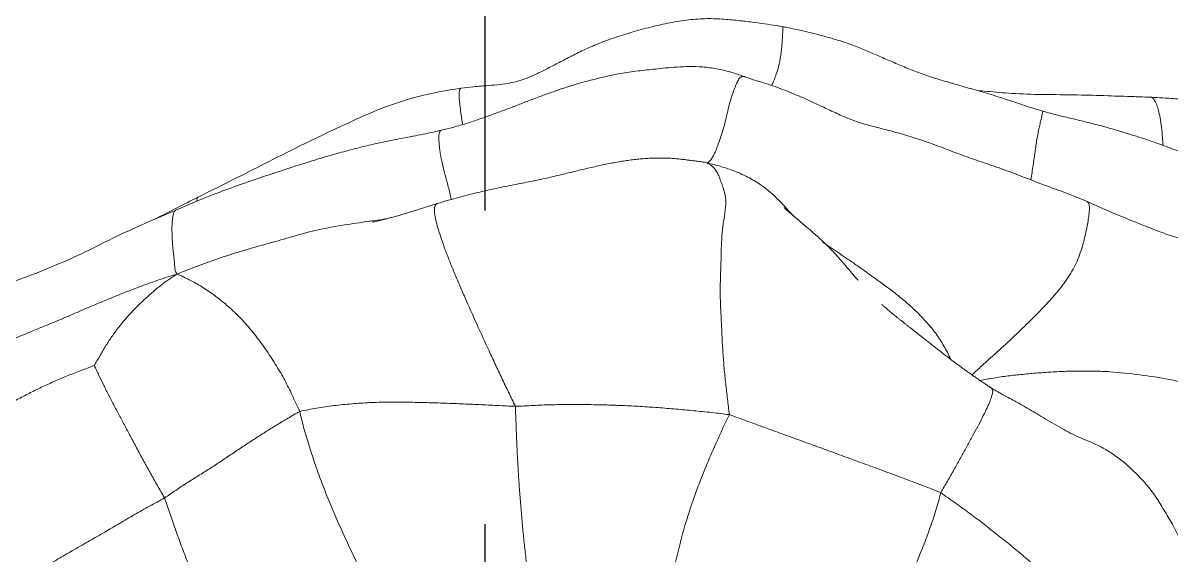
# Model space of a CAD drawing. Header units: inches. Extents: x 149964 to 151052, y -48230 to -47460.
# Drawn here: x 150541.73 to 150564.96, y -47982.57 to -47971.8 of the extents above; entities that cross this region are included whole.
import ezdxf

# ---------------------------------------------------------------- set-up
doc = ezdxf.new("R2010")
doc.units = ezdxf.units.IN
doc.header["$LTSCALE"] = 2
doc.header["$MEASUREMENT"] = 0
doc.linetypes.add('ACAD_ISO08W100', pattern=[36, 24, -3, 6, -3])
doc.linetypes.add('CENTER', pattern=[50.800000000000004, 31.75, -6.35, 6.35, -6.35])
doc.layers.add('CL', color=1, linetype='ACAD_ISO08W100')
doc.layers.add('PRODUCT', color=1, linetype='CONTINUOUS', lineweight=15)

# ---------------------------------------------------------------- blocks, each defined once
blk = doc.blocks.new('20160720.142037')
at = {"layer": 'PRODUCT', "linetype": 'ByBlock'}
for p, q in [((10.76449478048016, -24.26050296802714), (10.76452348340536, -24.26056871793844)), ((10.88729014783166, -29.53186977448786), (10.88719903325546, -29.53157046109845)), ((12.37376111352933, -29.62315327861143), (12.3733635621029, -29.62153805925482)), ((13.22383338937652, -30.02135813742643), (13.22382694654516, -30.0213127005045)), ((13.45779982637032, -35.75203806756326), (13.4581203115813, -35.7511689495368)), ((7.177703255001688, -40.71391160372877), (7.177359444031026, -40.71444232329668)), ((10.92867485588067, -42.69018960792891), (10.92783805276849, -42.69202333985595)), ((13.04124335991219, -43.98161268026161), (13.04120937627158, -43.9824956322409))]:
    blk.add_line(p, q, dxfattribs=at)
for points, start_tangent, end_tangent in [([(7.60772707205615, -22.5940349387165), (7.55810938187642, -22.45907055076532), (7.507256451819558, -22.32581551308976), (7.456474082777277, -22.1938524791185), (7.405026654683752, -22.06329717193876), (7.29736607032828, -21.8062395984598), (7.183883684832836, -21.55277988586749), (7.062115130596794, -21.30593894094636), (6.935277080920059, -21.06297980695672), (6.808287338470109, -20.81986488887924), (6.679655267798807, -20.5787851365094), (6.549590587557759, -20.33984387871169), (6.420967279293109, -20.10089185541437), (6.290541104215663, -19.86341133819224), (6.223352516448358, -19.74514426935639), (6.154148626112146, -19.62631093946402)], (-0.3351316802954029, 0.942171299107747), (-0.5078083985104712, 0.8614700403393205)), ([(8.908285859128227, -19.64182438873831), (9.114313414524077, -20.34116759727476), (9.345744109392399, -21.06049760982569), (9.59983816058957, -21.71214416006114), (9.871765936957672, -22.3339673347291), (10.18187172888429, -22.95705114167504), (10.48907712116488, -23.62865074280853), (10.76450825601933, -24.26057533967833)], (0.278253813896244, -0.9605075819857928), (0.3987857084604299, -0.917044142191483)), ([(9.458861483202782, -24.26557289934863), (9.403447892342228, -24.08339655139571), (9.343849546217825, -23.90284586811322), (9.216875381913269, -23.54713238278782), (9.08198230859125, -23.19677792739094), (8.941342832171358, -22.84947882384586), (8.798729161528172, -22.50262635749095), (8.648839119472541, -22.15894528890931), (8.501592662767507, -21.81367439997848), (8.358483382529812, -21.46622652332007), (8.21510453679366, -21.11877324902161), (8.081160701811314, -20.76570100279787), (7.961966703674989, -20.40308586056926), (7.906565842597047, -20.21900057813036), (7.853244795667706, -20.03407183167292)], (-0.2773851559486367, 0.9607588018120627), (-0.2724613833039395, 0.9621667187177614)), ([(4.931552613968961, -24.01689093214372), (4.845407939923462, -23.86408094070066), (4.762477804237278, -23.71123564879235), (4.677752947842237, -23.55926663439459), (4.591080771613633, -23.40805403026752), (4.503390042867977, -23.25725265036453), (4.415078334423015, -23.106647475317), (4.23799151647836, -22.80459268201957), (4.062148787925253, -22.49913646594359), (3.885693841119064, -22.19372224552353), (3.709614718798548, -21.88817607503734), (3.532757425826276, -21.58572914303659), (3.358604163164273, -21.28324352978234), (3.185237638477702, -20.98562408152793), (3.100228318246081, -20.83692240640812), (3.016196042881347, -20.6893186716261), (2.932781123643508, -20.54388473174913), (2.850917652016506, -20.39825417657266)], (-0.5081480268115474, 0.8612697503381451), (-0.4815912125627167, 0.8763959744215923)), ([(4.931552613968961, -24.01689093214372), (5.056417273211991, -23.94263829661213), (5.180097929231124, -23.87133772324887), (5.426743853400694, -23.73227796023275), (5.670311995956581, -23.59772234544653), (5.91184609773336, -23.46708054868213), (6.150654828903498, -23.33981065140688), (6.382419492234476, -23.21727523997833), (6.606896849756595, -23.09861485455622), (6.824249740253435, -22.98381738262833), (7.032356038398575, -22.87516821111785), (7.232045944751007, -22.77395664602955), (7.42350413359236, -22.68230918692279), (7.516972245037323, -22.63778799976717), (7.60772707205615, -22.5940349387165)], (0.8547160805357136, 0.5190957731225206), (0.8994763896163674, 0.4369693633685371)), ([(7.60772707205615, -22.5940349387165), (7.704439017106779, -22.6485762737575), (7.800009333353955, -22.7042672330499), (7.895736984646646, -22.75995423443965), (7.990903663361678, -22.81636695531779), (8.17577333538793, -22.93512517292402), (8.351424423162825, -23.06353524609585), (8.519281650253106, -23.19895085725875), (8.678987401654013, -23.34071698607295), (8.829566934815375, -23.48760823882185), (8.973182154120877, -23.63758917916857), (9.10977408947656, -23.79003942150302), (9.236482302105287, -23.94490489470627), (9.296116834389977, -24.02326473251742), (9.353065746312495, -24.10273179348587), (9.407162048097234, -24.18366512128705), (9.458861483202782, -24.26557289934863)], (0.8778380432815645, -0.4789575866061566), (0.5251769634897699, -0.8509930416987349)), ([(10.57764895824948, -23.83151111740881), (10.58546839858172, -23.84658943591785), (10.79049773493898, -24.24730426666065)], (0.4606067890359909, -0.8876042957838556), (0.452737114407802, -0.8916440462638087)), ([(1.06100371593493, -25.65585890812508), (1.21052531254827, -25.57562055854942), (1.363545783009613, -25.49528535589343), (1.676453803404002, -25.33623744980287), (2.000066871783929, -25.17966801865987), (2.328546493168687, -25.02746994041081), (2.662380264606327, -24.88120222581347), (2.995850459148642, -24.73881547718338), (3.328923792520072, -24.60178344416636), (3.659073371993145, -24.47174359367636), (3.986383290728554, -24.34682767340564), (4.307569189084461, -24.23008918269625), (4.622888200683519, -24.1200675440632), (4.931552613968961, -24.01689093214372)], (0.8788111020795308, 0.4771698302090781), (0.950670672823768, 0.3102019855397519)), ([(6.680546291579958, -26.75111625354475), (6.612637646700023, -26.63264904969401), (6.543684350705007, -26.51505181129323), (6.403800884843804, -26.28193902290514), (6.260847211116925, -26.05249091805308), (6.115420094836736, -25.82575343117787), (5.96844406510354, -25.59964310160285), (5.818761035654461, -25.37600430761086), (5.668394892505603, -25.15283160292893), (5.520895137218758, -24.92650463004247), (5.376627392397495, -24.69720912056073), (5.304679099150235, -24.58226633047161), (5.232029172300827, -24.46778068101412), (5.158062667469494, -24.35419075863319), (5.082391675328836, -24.24148781110853), (5.005552668735618, -24.12938005644537), (4.931552613968961, -24.01689093214372)], (-0.4917624496624121, 0.870729402915753), (-0.5320114348884871, 0.8467371688711278)), ([(6.680546291579958, -26.75111625354475), (6.85110341507243, -26.67228921676724), (7.012379291263642, -26.59790907237038), (7.313136805110844, -26.44849567266647), (7.60179999016691, -26.28122737308877), (7.904144399188226, -26.08465026375779), (8.20974317609216, -25.86261543191358), (8.494903732760577, -25.62159413665358), (8.62533615573193, -25.49645249456808), (8.747694023419172, -25.36904550918553), (8.862137076765066, -25.24008684155706), (8.966209960344713, -25.11172426519624), (9.058157026593108, -24.98589792505663), (9.141636556218145, -24.86228334006591), (9.21993566484889, -24.7407739999835), (9.289442878507543, -24.6243999032522), (9.346316806244431, -24.51671385378722), (9.39269498072099, -24.42022337042727), (9.412932748382445, -24.37681213706674), (9.431005710212048, -24.33664452625817), (9.446464932902018, -24.29960371973721), (9.458861483202782, -24.26557289934863)], (0.9049271892927087, 0.425566424990034), (0.3150103606748378, 0.9490882322879726)), ([(9.458861483202782, -24.26557289934863), (9.49899614721653, -24.24671055964427), (9.533395155187463, -24.23424596808763), (9.569465343665797, -24.22653492659447), (9.612638241465902, -24.22182930388954), (9.667379917169455, -24.21818320158491), (9.736269906366942, -24.21296358801919), (9.819802132144105, -24.20427778679004), (9.912014601897681, -24.19388167761645), (10.00612860551337, -24.18414774386474), (10.09855447761947, -24.17626632790052), (10.18725359582459, -24.17089003459114), (10.27320246546878, -24.16770265973901), (10.35784976626746, -24.16637043702212), (10.44151774761849, -24.1674581615589), (10.52417616825551, -24.17191932954302), (10.6055112555041, -24.181363680902), (10.68257932490087, -24.19851406575617), (10.71555448009167, -24.21195690748573), (10.74220057748607, -24.22988953136519), (10.76082909226534, -24.2530893617004), (10.76448887429433, -24.26050553996174)], (0.8967059081880797, 0.4426268340493954), (0.39924569378901, -0.9168439758164593)), ([(10.52964072339819, -28.1577819582235), (10.50074465808575, -27.95366476502386), (10.42666885699145, -27.47931367832643), (10.32923958380707, -27.00940515684488), (10.20292747570784, -26.5461172735013), (10.07206178555498, -26.08412156899431), (9.940534946741536, -25.62232054537162), (9.795239073573612, -25.16459771418886), (9.634645895595895, -24.71208646245213), (9.548442687751958, -24.48808568758977), (9.458861483202782, -24.26557289934863)], (-0.1399767235562203, 0.9901547943945257), (-0.3796125130402641, 0.9251455777029122)), ([(10.76449991733534, -24.26050072902581), (10.92446662543807, -24.63676861470594), (11.11541155679151, -25.11938365817332), (11.28759995807195, -25.59496758674504), (11.44707887197728, -26.05985949750175), (11.59585209970828, -26.51105201287282), (11.73647437646287, -26.94923391038174), (11.86210787162418, -27.37170235936355), (11.96323112584651, -27.73466547927819), (12.05788375044358, -28.10400981018756), (12.1435698212008, -28.48819031505991), (12.22114072163822, -28.882498509789), (12.30256066919537, -29.30142148456798), (12.37337953929091, -29.62153436378867)], (0.3995790478897236, -0.9166987424926151), (0.2253455979055903, -0.9742788930817355)), ([(10.79049773493898, -24.24730426666065), (11.02002602996072, -24.69763548892661)], (0.452737114383101, -0.8916440462763507), (0.4578318932819828, -0.8890387828963566)), ([(10.93836400078726, -24.67106387519743), (10.96158400981221, -24.67116659327439), (10.98414952476742, -24.67372085075476), (11.00225828125258, -24.67975565168308), (11.01525695162127, -24.69004038563435), (11.01997176517034, -24.69741129424801)], (0.999598564549712, 0.02833213282044359), (0.4394485573413126, -0.8982677582161341)), ([(11.01965240732534, -24.69757315969036), (11.38639115556725, -25.43188413092867), (11.78447325373418, -26.21828101028223), (12.15235923277214, -26.95408469204995), (12.47931574570248, -27.64838167620474), (12.77574852024554, -28.30953771562054), (12.99922289850656, -28.95159848965704), (13.14715512213297, -29.5666975852364), (13.22370586337638, -30.02132972981781)], (0.4513286839685458, -0.8923577864439917), (0.1392701979919194, -0.9902544177893334)), ([(2.32225004551583, -28.53236057263712), (2.495515200804221, -28.44706429367943), (2.667974371346645, -28.36471679974056), (2.843608906288864, -28.28124162898894), (3.02160298769013, -28.19633813101973), (3.379839721077587, -28.02397902775556), (3.742500571155688, -27.84914764238056), (4.112243435927667, -27.67486181378626), (4.491625776747242, -27.50467618773109), (4.877123557496816, -27.34132661686454), (5.263719876442337, -27.18985628200608), (5.642520621040603, -27.05392524005583), (6.011620973964455, -26.93333084680489), (6.360927195259137, -26.83165062088665), (6.525257970410166, -26.78872658073669), (6.680546291579958, -26.75111625354475)], (0.8927108460157375, 0.4506299428642823), (0.9738874062938432, 0.2270315393557704)), ([(6.784346602362348, -31.1162023312354), (6.790718539792579, -30.93384881051315), (6.800996226578718, -30.75069239422737), (6.810130986821605, -30.56730084418086), (6.81827251604409, -30.383690327777), (6.826545191579498, -30.19975474104285), (6.834773745475104, -30.01545048826665), (6.849361928791041, -29.64590643065458), (6.860131394380005, -29.27585885105509), (6.867590331326937, -28.90526764869719), (6.868695470126113, -28.53522108553443), (6.858116262796102, -28.1670254145647), (6.833995641150977, -27.80326594485086), (6.79757510710624, -27.44474046497635), (6.746341374091571, -27.09328309887496), (6.680546291579958, -26.75111625354475)], (0.01295591346781056, 0.9999160686308698), (-0.2107298822012791, 0.9775443298119195)), ([(10.51402221381431, -28.22128828267887), (10.51948381899274, -28.24911920339946), (10.52773896825965, -28.28850370493456), (10.53889913557214, -28.33879055581929), (10.55314786126837, -28.39970951481519), (10.57056314573856, -28.47065867868514), (10.59115620848024, -28.55080315694795), (10.6149510104151, -28.63945077065), (10.64192483259831, -28.73577947813465), (10.67191766871838, -28.83856859603839), (10.70461405595415, -28.94686459040531), (10.73964112208341, -29.06005742769776), (10.77605871419655, -29.17613697719935), (10.81321909851977, -29.29418717200315), (10.85144806149765, -29.41613030328881), (10.88719897335977, -29.53157047946297)], (0.9755454334867311, 0.2197978780679785), (0.2936525200648253, -0.9559122331362736)), ([(10.53800553400652, -28.21677133099729), (10.52964072339819, -28.1577819582235)], (-0.1409249582828591, 0.9900202806675095), (-0.1399767242678046, 0.9901547942939302)), ([(10.58453421588638, -28.52945472065039), (10.56898504885612, -28.42878406502859), (10.53800553400652, -28.21677133099729)], (-0.1556400263469814, 0.9878138398497518), (-0.1409249586365032, 0.99002028061717)), ([(10.8871859224746, -29.53157442818338), (10.88393654866377, -29.52323620756215), (10.86952034008573, -29.50461569374602), (10.84643712750403, -29.49078369916242), (10.814430836268, -29.48164632873522), (10.77350510726683, -29.477414083849), (10.7237285101728, -29.47837356469245), (10.66516961494926, -29.48481137149793), (10.59803694396396, -29.49686655760161), (10.52309883089038, -29.51408798831835), (10.35343942354666, -29.56163485674915), (10.16267195402179, -29.62327553316572), (9.95413406775333, -29.69728561524971), (9.730144411005313, -29.78266357957909), (9.492088548809988, -29.87884737760032), (9.24161911738338, -29.98492653946596), (8.982390117715113, -30.09815743561194), (8.450663827563403, -30.33597918017767), (7.908980092121055, -30.58284801048285), (7.63342330273008, -30.71061516418558), (7.354009223898174, -30.84217546003492), (7.070652911264915, -30.97778515434038), (6.784346602362348, -31.1162023312354)], (-0.289619271456959, 0.9571419317952485), (-0.8998973446159311, -0.4361017876060544)), ([(10.88728346864809, -29.53187182479451), (10.9246652519796, -29.65547409898863), (10.98626535321819, -29.86847599250905), (11.04031865263823, -30.06788221004535), (11.08795513233053, -30.25636683602352), (11.13273152228794, -30.44479686659906), (11.17553603911074, -30.63459965735819), (11.21521945745917, -30.81988288002321), (11.25185135129141, -31.00034907812369), (11.28607566966093, -31.17563873522158), (11.31928437444731, -31.34548394832382), (11.35270235833013, -31.50978423016932), (11.38677187892608, -31.66922342897305), (11.42138591245748, -31.82438035830273), (11.4564949417254, -31.97557068480819), (11.49178242465132, -32.122650521982), (11.52695377497002, -32.26654975314159), (11.56160595078836, -32.40814759756176), (11.5951601487759, -32.5476208084001), (11.62707269747625, -32.6845660403269), (11.65697213975363, -32.81858908751747), (11.68471530886018, -32.9499913497566), (11.71019324770896, -33.07942171148898), (11.73320101949503, -33.20729461064184), (11.75349019395071, -33.33376382321876), (11.77092277261545, -33.45901129102276), (11.78538955602562, -33.58301829265838), (11.79671532174689, -33.70557279318018), (11.80472151332651, -33.82624589717307), (11.8093886335555, -33.94471401841292), (11.8107266597799, -34.06119234955258), (11.80863647078513, -34.17587438155169), (11.80309593328275, -34.28751383463532), (11.79452891545952, -34.39471064252575), (11.7837479255686, -34.49530959113326), (11.77203556965105, -34.58567351599777), (11.76184600731358, -34.65622795558738), (11.75556051629246, -34.69803815878549), (11.75512892991537, -34.7009167873839)], (0.2934538096495289, -0.9559732536018871), (-0.1487902485013647, -0.9888687789342436)), ([(12.3733520838432, -29.62154107069364), (12.37032474292209, -29.61316604653985), (12.35931114185951, -29.59822617284226), (12.3422372196801, -29.58671345017501), (12.31973598242621, -29.57831653192261), (12.29253222839907, -29.57266601314041), (12.26135075595812, -29.56939248908748), (12.18973226562957, -29.56852199375862), (12.10957098077051, -29.57286574718455), (12.02412568285945, -29.580394778357), (11.93181473761797, -29.5922286757559), (11.83049018477323, -29.60981555808394), (11.72057917597704, -29.63276910472632), (11.48114449926652, -29.69110695749259), (11.22905408387305, -29.75841878178471), (11.1028764739749, -29.79111160544562), (11.04323822414153, -29.80533402042056), (10.98797091009328, -29.81713787882472), (10.97219512180891, -29.82015155460977)], (-0.2537672249670966, 0.9672653180655756), (-0.9831828491532464, -0.1826238898142978)), ([(12.37369701467105, -29.62316806351737), (12.43141516309697, -29.85315602468472), (12.52173329587094, -30.16334153715434), (12.61211329817888, -30.43322388733941), (12.7018708785472, -30.68204182840418), (12.79261102734017, -30.92583960301999), (12.88684955053031, -31.17270432843361), (12.98038750476553, -31.41507776302024), (13.06915921278414, -31.65094521186256), (13.1508635560167, -31.87827999889851), (13.22663638211088, -32.10043585405947), (13.29460780040245, -32.31511664289428), (13.35057483578566, -32.50922762865957), (13.39418071796536, -32.67537583900412), (13.42436091575655, -32.79713567098224), (13.4544959765044, -32.92136877153098), (13.49058981024427, -33.07871864089248), (13.52341846912168, -33.24488852817012), (13.5502996512223, -33.41764707220136), (13.57276912828092, -33.59988735641673), (13.59237045788905, -33.77804714755621), (13.61161085599451, -33.95228302347823), (13.63294212170877, -34.15468416235672), (13.65232771277078, -34.38723977268819), (13.66184384547523, -34.63767423279205), (13.65291345561855, -34.90463724485744), (13.61698667277233, -35.186889421464), (13.55184306862066, -35.46646372464602), (13.47708964784397, -35.69938574151456), (13.45780720992479, -35.75204083023709)], (0.2247556850649171, -0.9744151487076748), (-0.3504376078736101, -0.9365860787924525)), ([(13.22382188326446, -30.02131345224916), (13.22021152696107, -30.01088628049911), (13.2119162370218, -30.00132325999584), (13.19931846059626, -29.99347392169875), (13.182678363577, -29.98726426532812), (13.16225611217669, -29.9826202910117), (13.1383118724043, -29.97946799854981), (13.08089809218654, -29.97734245941683), (13.01251143758418, -29.980220216421), (12.93519866844872, -29.98713211413269), (12.85099963072571, -29.99703356625105), (12.7619541703898, -30.00887998609687), (12.67018845738494, -30.02179320740834), (12.57817395802704, -30.03556074380322), (12.48885226986022, -30.05007106439007)], (-0.1468622181421389, 0.9891569586685274), (-0.9857699450578318, -0.1681000161233763)), ([(13.22397345304489, -30.02133842592593), (13.25224472058471, -30.27099158265628), (13.2778310419817, -30.56898927782458), (13.30002312985016, -30.80426658026408), (13.32820706709754, -30.99898572939128), (13.36587916116696, -31.16393550288194), (13.4131215303496, -31.30855148721457), (13.4858314205776, -31.48381531108316), (13.58348137169378, -31.68978449951828), (13.69788187459926, -31.91460044144333), (13.82520472130273, -32.15818214915635), (13.96021755260881, -32.42546413256787), (14.09364623358124, -32.71943343176827), (14.22152244785684, -33.05414408494835), (14.34074481052812, -33.42251270191628), (14.44906822097255, -33.80831900620979), (14.53827170855948, -34.19675277532224), (14.60144612783915, -34.57678792379738), (14.63087562218425, -34.94668275440927), (14.62237312778598, -35.29954686830752), (14.5941393104149, -35.62692734994198), (14.56126493451302, -35.90990721596609), (14.52759445412084, -36.15551426434104), (14.49037300620694, -36.40026045791456), (14.46756749993074, -36.52999930181977)], (0.1393591209466846, -0.9902419075200602), (-0.184455962186411, -0.9828407795843055)), ([(6.784346602362348, -31.1162023312354), (6.632251374219777, -31.12213647285535), (6.478495439747348, -31.12811985395092), (6.167764570796862, -31.14010616791347), (5.85510287177749, -31.15358534603001), (5.541472549695754, -31.17045687410427), (5.226269987819251, -31.1908414615973), (4.909089124499587, -31.21457578610716), (4.588343459210591, -31.24099036197003), (4.265462178707821, -31.27022957578447), (3.942884916235926, -31.30287907789898), (3.623480728943832, -31.33858236220112), (3.308849504945101, -31.37651501153596), (3.004563745111227, -31.41632802781533)], (-0.9992495366785962, -0.03873452526636776), (-0.9907760107230541, -0.1355097656101235)), ([(6.615757305902662, -35.44690497974807), (6.657293203257723, -35.08712058384117), (6.695043260842795, -34.72690648223943), (6.728077772975666, -34.366257731308), (6.757210491748992, -34.00520679631154), (6.781589598977007, -33.64382258090336), (6.799840487947222, -33.28212804171199), (6.812273297837237, -32.92046192747512), (6.818737853929633, -32.55873365811567), (6.820798978122184, -32.19714895487414), (6.818703885597643, -32.01651116227004), (6.814697576191975, -31.83609170821728), (6.809187256614678, -31.65597280012298), (6.80136280550505, -31.47611291654175), (6.791363883006852, -31.29635484384198), (6.784346602362348, -31.1162023312354)], (0.1185478529061059, 0.9929483403336512), (-0.01869989475987935, 0.9998251416802686)), ([(6.615757305902662, -35.44690497974807), (6.400067311304156, -35.34382228850154), (6.182215450884541, -35.24270511982468), (5.739706247055437, -35.04750523285475), (5.28798245213693, -34.86290948610986), (4.828959772537928, -34.6946049889375), (4.372004857636057, -34.54931522401603), (3.92459612202947, -34.42826791323023), (3.48962544745882, -34.33177968866221), (3.071110442717327, -34.26988677235931), (2.699450349522522, -34.2281488631852), (2.356262583954958, -34.20397515133664), (2.193135879089823, -34.19999169403309), (2.036640551756136, -34.20064146993536), (1.886962622724241, -34.20511410455219), (1.74089523681323, -34.2146263418108)], (-0.9000561683282685, 0.4357739022179226), (-0.9962386013984151, -0.08665246149838883)), ([(11.71174215240171, -34.99803693941794), (11.73382296794443, -34.88531526450242), (11.74982400122099, -34.77442300241819), (11.75773196236696, -34.70098334890645)], (0.2192441897873812, 0.975670018625393), (0.0944576125827563, 0.9955288842746682)), ([(11.71174215240171, -34.99803693941794), (11.7040100634913, -35.00677036260458), (11.69674123922596, -35.0170575777156), (11.68222789373249, -35.04143647674209), (11.66547113328124, -35.06945982261095), (11.64373997566872, -35.09941380163218), (11.61497418544604, -35.12971024728176), (11.5797965163656, -35.15926358274737), (11.49537954339758, -35.21230120554537), (11.3983509252721, -35.25414771054056), (11.28662798507139, -35.29362604126072), (11.22404797075433, -35.31556369737518), (11.15739855478751, -35.33724351810815), (11.01487704689498, -35.36904306656652), (10.94007100080489, -35.37444711091666), (10.86162076986511, -35.37287239350553), (10.77771242440213, -35.36568792762409), (10.68653203450958, -35.35426272718905), (10.47826414898736, -35.32473955526075), (10.23812940783682, -35.29812188057258), (9.971210533636622, -35.2844904446174), (9.685012975009158, -35.27667942833068), (9.387215007038321, -35.26696808391716), (9.08376348571619, -35.26266250907793), (8.77933202884742, -35.27133488914842), (8.475232721568318, -35.28659491462895), (7.865865593077615, -35.31810578727891), (7.556654574465938, -35.34200705458352), (7.244653523957822, -35.37293624143058), (6.931067123019602, -35.40924949653709), (6.615757305902662, -35.44690497974807)], (-0.71366131502799, -0.7004909188794098), (-0.9933203642329324, -0.1153891416042024)), ([(10.84313878990361, -36.55654645992036), (10.88798146534828, -36.514332151688), (11.27394180075498, -36.07356198174239), (11.42316203651717, -35.82242445510929), (11.54328147668275, -35.55414976771863), (11.63906625917298, -35.27567330277816), (11.71174215240171, -34.99803693941794)], (0.7319269731283544, 0.6813830831530564), (0.2202968810255294, 0.9754328701711992)), ([(13.45810649558553, -35.7511639446966), (13.45923983390094, -35.74762639457185), (13.46128549144487, -35.72964008656709), (13.45879557117587, -35.71077635926486), (13.45302954645013, -35.69222537813039), (13.44462442974327, -35.67482984443632), (13.43172738992143, -35.65804260334698), (13.41186313462094, -35.64096903581958), (13.38255637162365, -35.62271452308778), (13.34209007563186, -35.60260673197627), (13.29178028934984, -35.58086247367464), (13.16992748342454, -35.53422094275447), (13.03115630848333, -35.48654018594971), (12.87988063349621, -35.44252037969272), (12.71797875137418, -35.40446349435661), (12.54693113424582, -35.364128756235), (12.37044867954683, -35.31394404071034), (12.20156180745107, -35.25955456367228), (12.05365417775465, -35.20815940068132), (11.93220288821612, -35.15995572578686), (11.83974337612744, -35.11396007497387), (11.774950999883, -35.07146833326988), (11.7346027411113, -35.03354340706574), (11.71174215240171, -34.99803693941794)], (0.3405887204871539, 0.9402123821121072), (-0.4202788031407883, 0.9073950229258184)), ([(5.037937237590086, -39.72407290070987), (5.107206337037496, -39.54677143488516), (5.176072114467388, -39.36920192059915), (5.24359504727181, -39.19124297612871), (5.310456569917733, -39.01313826988917), (5.444077892025234, -38.65705031115067), (5.575066034303745, -38.30031801270525), (5.705579086643411, -37.94367052092275), (5.836771146656247, -37.58721539156977), (5.967072589322925, -37.23056128029566), (6.096157015010249, -36.87358386992855), (6.226067104144022, -36.51677803672646), (6.35572121856967, -36.16013625898631), (6.485707565792836, -35.80348603320454), (6.615757305902662, -35.44690497974807)], (0.362886865669833, 0.9318332054205433), (0.3422463383773374, 0.9396102616868897)), ([(13.45811493249494, -35.75116693666496), (13.43908125456073, -35.80300382361747), (13.40503430948593, -35.90299993538792), (13.36876927825506, -36.01996664100443), (13.31884545524372, -36.18219762427907), (13.25565342768095, -36.3720140503865), (13.18111920688534, -36.57323485118104), (13.09676274194499, -36.78126293471723), (13.0021055227553, -36.99966522853356), (12.89698834429146, -37.23083052674338), (12.77796271746047, -37.48332607861084), (12.65034740619012, -37.76070970596629), (12.5360001087829, -38.06155302527623), (12.442071999365, -38.38844212313415), (12.353189387155, -38.73240305207582), (12.2550331747334, -39.08006644739362), (12.14098918647505, -39.42748096853029), (12.01022697240114, -39.78723721935967), (11.86815213417867, -40.15948469191062), (11.73082166528911, -40.5500612297983), (11.59205192548689, -40.9565668561554), (11.43653823575005, -41.369389933403), (11.26979984604986, -41.80608327075606), (11.09118485971703, -42.28953701473074), (10.92783855082234, -42.69202356394817)], (-0.3504693627244959, -0.9365741966291222), (-0.4102042117065469, -0.9119936977294363)), ([(14.46760069654556, -36.53003357911803), (14.4605597477057, -36.52925145025802), (14.43564311377122, -36.52858557895524), (14.41576584469294, -36.52816343482118), (14.39107706770301, -36.52758216518123), (14.36188771895831, -36.5267576586848), (14.32850873426651, -36.52560580430873), (14.25042560099973, -36.52198360713373), (14.15931515590637, -36.51604268414667), (14.05770312156528, -36.50708875092096), (13.94826816132991, -36.49434194372589), (13.71679705602583, -36.45426467227662), (13.48625956207979, -36.3899840404265), (13.37756696867291, -36.3476391788281), (13.27839359879727, -36.29904997034464)], (0.8600942563212277, 0.5101351489980223), (-0.8758710518982119, 0.4825452315034519)), ([(10.80592830353999, -36.55565149662289), (10.80792267952347, -36.55364360357635), (10.79236643432523, -36.57051709658117), (10.75537556302152, -36.61165310507931), (10.7033820922079, -36.6707955614911), (10.64316286717076, -36.74056143886992), (10.57758590020239, -36.81753024759382), (10.5074478299066, -36.90041272674716), (10.43293997447472, -36.98839907924412), (10.35406631583464, -37.08065545876161), (10.27083925111219, -37.17609345430537), (10.18347522561089, -37.27326988145069), (10.09234452544479, -37.37068004006142), (9.996930771012558, -37.46787970646983), (9.896404708764749, -37.56472756366566), (9.791093482548604, -37.66035997916333), (9.681415776605718, -37.75564702296833), (9.568410508538364, -37.85166832030518), (9.45276802778244, -37.95016859851603)], (0.6975988974911342, 0.716488505294505), (-0.7579867955044964, -0.6522698964698775)), ([(10.61076403272455, -36.76896158762975), (10.82382592081558, -36.57445357370307)], (0.7332349402156817, 0.6799753837065764), (0.7345745288206881, 0.6785280109235463)), ([(10.82382592081558, -36.57445357370307), (10.84313878990361, -36.55654645992036)], (0.7345745294956235, 0.6785280101928609), (0.731926973324634, 0.6813830829422174)), ([(14.46756374518736, -36.53000545690156), (14.45289160587708, -36.60692929393554), (14.4097115950135, -36.81781610677717), (14.359084007825, -37.04194214528252), (14.30017089954345, -37.27710581676365), (14.23415584876784, -37.51431037931616), (14.16015438345494, -37.75521868692158), (14.07226899024681, -38.00418759237073), (13.96867456071777, -38.25712968626613), (13.85661960951984, -38.51455265832192), (13.7409724679892, -38.77984147860116), (13.62479338396224, -39.05643304535624), (13.5131441190897, -39.34752363119333), (13.41054369017365, -39.65514990624797), (13.31449478265131, -39.98362194597576), (13.21519253333099, -40.33127788774436), (13.10938519521733, -40.6969272132701), (12.98895630741026, -41.07888384681428), (12.85525589855388, -41.47884141987743), (12.76065986129106, -41.78923400519852)], (-0.1843020077375442, -0.9828696607098574), (-0.2824197891172454, -0.9592909166227785)), ([(9.61323231170536, -38.0603135047495), (9.757808268797817, -37.85302683749615), (10.0895212891628, -37.36828868922748), (10.11328623621375, -37.33535396787192)], (0.5776298452323402, 0.8162988189975916), (0.5877634479819573, 0.8090328356849067)), ([(5.037937237590086, -39.72407290070987), (4.858641530794557, -39.67871802308218), (4.679088238306576, -39.62762451244635), (4.500015811237972, -39.56979845018213), (4.320020716870204, -39.50707018560934), (4.137856392975664, -39.44137304294418), (3.955046144197695, -39.37222797785216), (3.594411698752083, -39.22021957585093), (3.246828035189537, -39.04706632894522), (2.920807131245965, -38.85086099075124), (2.622066638141405, -38.63451874993189), (2.35771033653873, -38.40135706733417), (2.134697101311758, -38.16196618945105), (2.038152876892127, -38.04029222422832), (1.952804731059587, -37.91942755117634), (1.880152205616469, -37.80198636012938), (1.820581733976724, -37.69017521135538), (1.774026056635194, -37.58560156347085), (1.739716250740457, -37.48788409681583)], (-0.9722042914802218, 0.234134182953792), (-0.2891168286899613, 0.9572938208137873)), ([(7.731013305892702, -39.93242709650076), (7.748342296632472, -39.92417941648455), (8.00492305579246, -39.78913189108425), (8.248533502337523, -39.63148765105871), (8.476095985301072, -39.44863143158727), (8.688022481073858, -39.24602086171944), (8.88576867422671, -39.03020063476288), (9.071475453733001, -38.80399080734787), (9.419476285227574, -38.33167426099681), (9.61323231170536, -38.0603135047495)], (0.9038751393170696, 0.4277963680590895), (0.577629845265132, 0.8162988189743874)), ([(9.45276802778244, -37.95016859851603), (9.417240061506163, -37.98088578416355), (9.384658739669248, -38.0093271293008), (9.357124628848396, -38.03359101904789), (9.339675036346307, -38.04909696878167), (9.337200821028091, -38.05130433618615), (9.336785507650347, -38.05167291737598)], (-0.7579867953832148, -0.6522698966108158), (-0.6718801037897711, 0.7406599261006676)), ([(8.845512207626598, -38.53226277716021), (8.846085373894311, -38.53163440901699), (8.8340836323041, -38.54490472192992), (8.813495726091787, -38.56793040082994), (8.788804823852843, -38.59594751255645), (8.761073243862484, -38.62791447473865), (8.731155091052642, -38.66296506970684), (8.70004771128879, -38.69998705203034), (8.667785808065673, -38.73894781863055), (8.634353756671771, -38.77985109862493), (8.599797177972505, -38.82259858126781), (8.564361478056526, -38.86682579523767), (8.52835903048981, -38.91208404601639), (8.491955129837152, -38.95811011852493), (8.455195853399346, -39.00479493325111), (8.417975676915376, -39.05222412663716), (8.379949379130267, -39.10078817915928), (8.340716002130648, -39.15094412783219), (8.299999668844976, -39.20298149160226), (8.25773445321829, -39.25691892574832), (8.213822489924496, -39.3128388666737), (8.168199766107136, -39.37082446784916), (8.12122569134226, -39.4304439475527), (8.073070796817774, -39.49152631748439), (8.023828097590012, -39.5540184426718), (7.973807930800831, -39.61762470661779), (7.923297140165232, -39.68211789004272), (7.872541725460906, -39.74734458117018), (7.821788797504269, -39.81310428115103), (7.771130952605745, -39.87933881132631), (7.720640880404972, -39.94599729624315), (7.670405354001559, -40.01299753848434), (7.620477819815278, -40.08029643457849), (7.570781575050205, -40.14803369087895), (7.521295415586792, -40.21629423073318), (7.471912363253068, -40.28528470697347), (7.422271080693463, -40.35550228849024), (7.372181309299776, -40.42714971887472), (7.322214261046611, -40.49933985105599), (7.273237249581143, -40.57084836213471), (7.226562131603714, -40.63994291426934), (7.184339369909139, -40.70372751470859), (7.177359681983944, -40.71444247792533)], (0.6735211672007977, 0.7391679358119336), (-0.5447556040557153, -0.838594855606623)), ([(2.269412738183746, -42.89090894888068), (2.400205240759533, -42.78165288217133), (2.530527215392794, -42.66826979406324), (2.787234755785903, -42.43204836084624), (3.039537646691315, -42.18561966034758), (3.283321678260108, -41.93044292882405), (3.521264032198815, -41.66901110584149), (3.753107650700258, -41.40273195054033), (3.976802186254645, -41.13012436017016), (4.197250487050042, -40.85457719150872), (4.416197618673323, -40.57742155863525), (4.627956026612082, -40.29577963313932), (4.833679029688938, -40.01016951025667), (4.935762274224544, -39.86711470333103), (5.037937237590086, -39.72407290070987)], (0.7737973403315237, 0.6334332451773117), (0.5817546771189184, 0.8133643068455014)), ([(7.177364700677572, -40.71444574060297), (7.17146110458998, -40.72313617711916), (7.160548226500396, -40.73805961760081), (7.150096992234467, -40.75163890951808), (7.13854794553481, -40.76320371236216), (7.123831593315117, -40.77179429566604), (7.103878442576388, -40.77645092911553), (7.076936517318245, -40.77634200933244), (7.042523908196017, -40.77114844228345), (7.000476222747238, -40.76067926091491), (6.950629068800481, -40.74474349858065), (6.892967159103137, -40.72324806918186), (6.82807162872632, -40.69649141102127), (6.679500666301465, -40.62877968451357), (6.510781530028908, -40.54492855899298), (6.327873275673483, -40.4488570218673), (6.135402305575553, -40.34411316423939), (5.932570703153033, -40.23216274589504), (5.718191527295858, -40.11393522011349), (5.494946059683571, -39.99029714513745), (5.266668592608767, -39.86133438231627), (5.037937237590086, -39.72407290070987)], (-0.5450274721767463, -0.8384181859744133), (-0.8469380138866524, 0.5316916405528044)), ([(10.92782932909904, -42.69201913807046), (10.92578764163773, -42.69576671660616), (10.89698032161687, -42.71873598133971), (10.87340764669352, -42.72638943995844), (10.84338857993134, -42.73133342137589), (10.80677245775587, -42.73349243507255), (10.76380710996455, -42.73295511284232), (10.6602185475931, -42.72431010936998), (10.53540251438972, -42.70643570913671), (10.39213863175246, -42.68036921000748), (10.23371208843309, -42.64665907507151), (10.06543034070637, -42.60389842862787), (9.722553326719208, -42.48364275809581), (9.558124645758653, -42.40262175977114), (9.398336083686445, -42.30656009012455), (9.08090432730387, -42.06810262607178), (8.918400378461229, -41.92604065869818), (8.754921999963699, -41.77336520413519), (8.43790872822865, -41.45751890126849), (8.143276461254572, -41.1480719256142), (7.993912540143356, -40.98631596031919), (7.835150753206108, -40.81180477089947), (7.664648048637901, -40.62321118555701), (7.494787188246846, -40.43810006279818), (7.419940270512598, -40.35884585971507)], (-0.43394230043801, -0.9009406639122066), (-0.6916688960618398, 0.7222147452251275)), ([(7.337370015186025, -40.68242876180739), (7.313371476804605, -40.55985439300275), (7.305883976601763, -40.52384673193592)], (-0.1823762118988553, 0.9832288224688208), (-0.2059912388773647, 0.9785538357728553)), ([(13.17631229571998, -40.46343655486271), (13.15910244395491, -40.66283590177773), (13.11822318905615, -41.16311158917961), (13.09641816891963, -41.77908455741999), (13.08737765951082, -42.49483020530897), (13.07024234600249, -43.10526360189397), (13.05256788319093, -43.63918380029645), (13.04105213968433, -43.98248995890026)], (-0.08954331723368437, -0.9959829287386345), (-0.03605818646292297, -0.999349692144349)), ([(7.177702958812006, -40.71391141258209), (7.175845764228143, -40.71679120356566), (7.133818679227261, -40.78349519456242), (7.100103584729368, -40.83986950918188), (7.065644890797557, -40.90054272028647), (7.019277181127109, -40.98541707604454), (6.961560104013188, -41.09263568296592), (6.892346167820506, -41.21890479593276), (6.812411482125754, -41.36150748447108), (6.723981482675299, -41.51483528881363), (6.628603774937801, -41.67518634874432), (6.526821462728549, -41.84566911783622), (6.419877333100885, -42.02815664708032), (6.312236864789156, -42.21704480362678), (6.22191065797233, -42.39065096174454), (6.132180023589171, -42.58913270615449), (6.037880604271777, -42.80933302251651), (5.923561535397312, -43.03729149080027), (5.784476738335798, -43.25706713975524), (5.612236620101612, -43.47732229518442), (5.408540715958225, -43.69340302077035), (5.18058202022803, -43.90412989638571), (4.925320562906563, -44.09468221566931), (4.64903625115403, -44.26527328704105), (4.358597697864752, -44.43495934525708), (4.029101558349794, -44.59209756501514), (3.773663028725423, -44.68123091352754)], (-0.5422844415440172, -0.8401949681230502), (-0.9577374630096991, -0.2876437935150791)), ([(6.245199517405126, -47.17803789048048), (6.411589568306226, -46.92291978652065), (6.56390578582068, -46.6605178576574), (6.70131169736851, -46.3894871320008), (6.82374152878765, -46.11093229953985), (7.027056507417001, -45.53764395674079), (7.190393068885896, -44.95100112736691), (7.326671477756463, -44.3554531243426), (7.419775115180528, -43.75162434016238), (7.483600955834845, -43.14506416826043), (7.496572084812215, -42.83901076840266), (7.497945397626609, -42.53322655327065), (7.491120906750439, -42.22958223633759), (7.476026552758412, -41.92455308906938), (7.452450994373066, -41.6157289582552), (7.423097834107466, -41.31055343353364), (7.389204403152689, -41.01440126058878), (7.368335181119619, -40.86600645694853), (7.343228003941476, -40.71451806656114), (7.340814237861196, -40.70116923862952)], (0.5661688680179532, 0.8242892774307267), (-0.179122119727744, 0.9838268476842049)), ([(7.340814237861196, -40.70116923862952), (7.337370015186025, -40.68242876180739)], (-0.1791221196816211, 0.9838268476926025), (-0.1823762123780557, 0.9832288223799351)), ([(12.76072706564446, -41.78925939615874), (12.76063753737253, -41.7894383433304), (12.76003869628767, -41.7897636832422), (12.75896611865028, -41.78994612982933), (12.757426824508, -41.78998864271125), (12.75297616783064, -41.78966570632474), (12.74674288745155, -41.78881855144573), (12.73878314474132, -41.78747085584473), (12.72915310107055, -41.78564629687753), (12.71790891769342, -41.78336855221278), (12.69080277715693, -41.777548215774), (12.65791401351453, -41.77019926672801), (12.61969191755634, -41.76151112552179), (12.52920771716163, -41.7409519161738), (12.42375863375491, -41.71777079304593), (12.30791595214396, -41.69394492975698), (12.18625095699099, -41.6714514999112), (12.06230483978288, -41.65167026944255), (11.9354984194797, -41.63359137227235), (11.80422242192435, -41.61560753439699), (11.66686757307616, -41.5961114818565), (11.36926739141927, -41.54658551965258)], (-0.3035086344727618, -0.9528286880654252), (-0.9826171648597609, 0.1856434952347253)), ([(12.76072895119432, -41.78926031834271), (12.69393051543739, -42.0264629424928), (12.62661836759071, -42.30611912626773), (12.56296540572657, -42.57352198253648), (12.49845274732797, -42.82963411260425), (12.43392711330671, -43.07412386675423), (12.3650861500937, -43.30646874181548), (12.29733594114077, -43.52792053850862), (12.23384011085727, -43.73625495945453), (12.16997589473613, -43.93091627897229), (12.10581133887172, -44.1155035693082), (12.04094549664296, -44.29411929329945), (11.97622725693509, -44.46694704555557), (11.91409080990707, -44.63229763507843), (11.85670244923676, -44.79072390942019), (11.80474092054646, -44.94541017882148), (11.75754464793135, -45.09545169513876), (11.75201150431531, -45.11333541124623)], (-0.2846832412386712, -0.958621641815917), (-0.2953761179952905, -0.9553810490678744)), ([(10.92863137327367, -42.69017014643759), (10.76884359691758, -43.04694223844854), (10.59917519876035, -43.4546746749038), (10.44736371687031, -43.83105415970203), (10.30935391082312, -44.18358416269621), (10.19772737869062, -44.52473494778678), (10.12324746206286, -44.8570502031871), (10.07341032888507, -45.18309694352502), (10.01908766431734, -45.50299058292876), (9.94274200865766, -45.81070689897751), (9.835104265686823, -46.09751663948555), (9.700584107922623, -46.3588197765057), (9.544156424264656, -46.5974772761183), (9.368333736871136, -46.80715705309558), (9.17461734902463, -46.98075722228532), (8.968571360310307, -47.12377153652051), (8.758050203177845, -47.25552280309057), (8.564789953903528, -47.38315843239252), (8.413258751563262, -47.49489157777862), (8.277757053030655, -47.60581848833681), (8.14872646855656, -47.71892131736968), (8.01591285658651, -47.83788504018594), (7.873630027315812, -47.96364367292699), (7.719308798550628, -48.09389471932082), (7.547299219091656, -48.22820447809499), (7.355142069136491, -48.36442835459457), (7.269643038249342, -48.42061811939493)], (-0.408520328667416, -0.9127492213447603), (-0.8414502089715503, -0.5403346609479484)), ([(13.04124913027044, -43.98161290017015), (13.02804308946361, -44.22236347732542), (13.00241406244459, -44.56033171766467), (12.98004073341144, -44.875486574565), (12.95139696021215, -45.17087770042417), (12.89902374634403, -45.45118496397481), (12.82173233130015, -45.71980528836139), (12.73066523100715, -45.97992612359667), (12.63362153276103, -46.22655830716394), (12.52361311324057, -46.46238607320265), (12.40174776816275, -46.67892112013942), (12.27023452086723, -46.89672461867303), (12.16396274545696, -47.08498398723896), (12.09396280703368, -47.22634642515186), (12.01614220323972, -47.39637207471242), (11.92979159130482, -47.5893975429135), (11.83313120753155, -47.79773069814837), (11.72726295056054, -48.00657271892851), (11.60910877492279, -48.20958028025052), (11.47657785369665, -48.40812370905769), (11.32670318460441, -48.61755533104588), (11.16920748117263, -48.83669927869778), (11.01135730752139, -49.0622702264518), (10.8506966898276, -49.29849994267715), (10.69183615403017, -49.53713699497166), (10.53274461461115, -49.77676707937644), (10.36864894811879, -50.0207934380378), (10.19464929541573, -50.27515100817254), (10.00805955650867, -50.54204379425937), (9.834492639900418, -50.78267315715493)], (-0.03809385222645809, -0.9992741657936268), (-0.5929362529245031, -0.805249402339331)), ([(13.04120629411773, -43.98249548637978), (13.04077344623511, -43.98696904328244), (13.03693224536255, -43.99982423741312), (13.02927623837604, -44.01230544109421), (13.01819767238339, -44.02443676907569), (12.98775160100195, -44.04778670005908), (12.94878630997846, -44.07008765835053), (12.90143329079729, -44.09131257101399), (12.84515368798748, -44.11136690503918), (12.7797880434664, -44.13012698780221), (12.62317852553679, -44.16362880742963), (12.43629366581445, -44.19210374993418), (12.21551109294523, -44.21416986035911), (12.09281070664292, -44.22265381277248), (12.06748671506648, -44.22415283016744)], (-0.04725479571699213, -0.9988828681490866), (-0.9983417199058479, -0.05756570415997277))]:
    blk.add_spline(points, degree=3, dxfattribs=dict(at, start_tangent=start_tangent, end_tangent=end_tangent))

msp = doc.modelspace()

# ---------------------------------------------------------------- linework, layer by layer
at = {"layer": 'CL', "color": 7, "linetype": 'CENTER', "ltscale": 0.5}
msp.add_line((150551.0747685861, -47880.3448207787), (150551.0747685861, -48171.3448207787), dxfattribs=at)

# ---------------------------------------------------------------- block references
at = {"layer": 'PRODUCT', "linetype": 'ByBlock', "rotation": 90}
msp.add_blockref('20160720.142037', (150520.5747685861, -47986.3448207787), dxfattribs=at)

doc.saveas('drawing.dxf')
